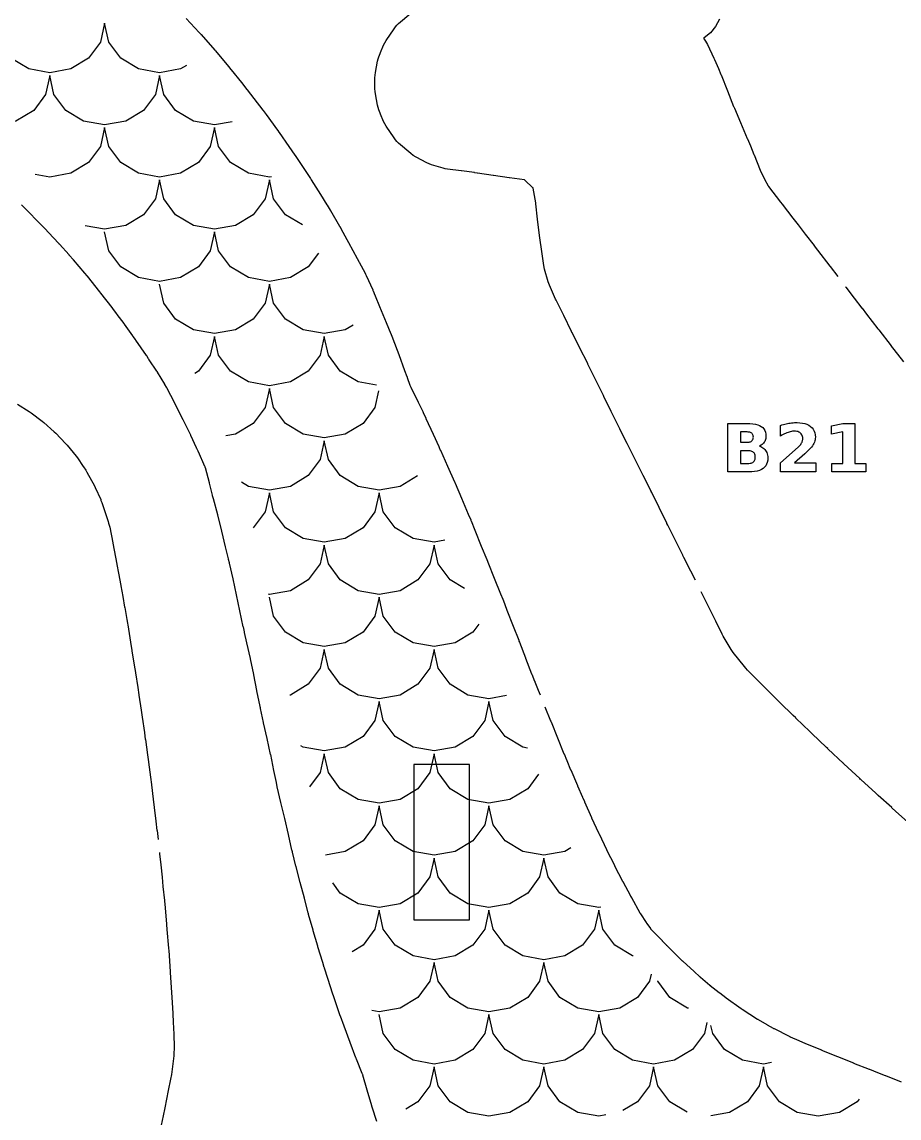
# Model space of a CAD drawing. Header units: millimetres. Extents: x 1 to 297, y 5 to 290.
# Drawn here: x 36 to 79.9, y 69.2 to 124.1 of the extents above; entities that cross this region are included whole.
import ezdxf

# ---------------------------------------------------------------- set-up
doc = ezdxf.new("R2010")
doc.units = ezdxf.units.MM
for name, color, linetype in [('CUT', 1, 'CONTINUOUS'), ('ENGRAVE', 5, 'CONTINUOUS'), ('SCORE', 7, 'CONTINUOUS')]:
    doc.layers.add(name, color=color, linetype=linetype)

msp = doc.modelspace()

# ---------------------------------------------------------------- linework, layer by layer
at = {"layer": 'CUT', "color": 1}
for points in [[(44.2131, 124.2426), (44.8553, 123.5455), (44.8625, 123.5376), (44.9344, 123.4583), (44.9393, 123.4528), (44.9442, 123.4473), (44.9491, 123.4418), (45.6386, 122.6642), (45.6506, 122.6505), (45.6626, 122.6366), (45.6745, 122.6226), (46.3243, 121.848), (46.3314, 121.8394), (46.4502, 121.6954), (46.4555, 121.6889), (46.4608, 121.6824), (46.466, 121.6759), (46.9716, 121.0469), (46.9764, 121.041), (47.2509, 120.6954), (47.2563, 120.6886), (47.2617, 120.6818), (47.267, 120.6749), (47.5989, 120.2458), (47.6028, 120.2407), (48.0517, 119.6545), (48.0571, 119.6474), (48.0624, 119.6403), (48.0679, 119.633), (48.2082, 119.4445), (48.215, 119.4353), (48.7874, 118.6525), (48.7916, 118.6468), (48.7957, 118.6411), (48.7998, 118.6353), (48.8533, 118.5605), (48.8586, 118.553), (48.8639, 118.5456), (48.8691, 118.5381), (49.3521, 117.8427), (49.3553, 117.8382), (49.6542, 117.404), (49.6594, 117.3964), (49.6646, 117.3887), (49.6698, 117.381), (49.8966, 117.0416), (49.8998, 117.0368), (50.4264, 116.2412), (50.4324, 116.2321), (50.454, 116.1989), (50.4601, 116.1894), (50.4662, 116.1799), (50.4722, 116.1703), (50.9299, 115.4398), (50.9312, 115.4378), (51.2551, 114.9187), (51.261, 114.9093), (51.2668, 114.8998), (51.2725, 114.8903), (51.4164, 114.6511), (51.4215, 114.6425), (51.4267, 114.6338), (51.4317, 114.6251), (51.8836, 113.8473), (51.8874, 113.8406), (51.8913, 113.8339), (51.8951, 113.8273), (52.0561, 113.5425), (52.0624, 113.5313), (52.0686, 113.52), (52.0748, 113.5088), (52.3328, 113.0314), (52.7711, 112.2281), (52.8565, 112.0743), (52.8627, 112.0629), (52.8689, 112.0515), (52.8751, 112.04), (53.167, 111.4888), (53.1861, 111.4513), (53.2046, 111.4136), (53.2226, 111.3755), (53.5499, 110.6505), (53.556, 110.6369), (53.562, 110.6232), (53.5679, 110.6095), (53.6606, 110.3913), (53.6664, 110.3776), (53.672, 110.3639), (53.6776, 110.3502), (53.8855, 109.8292), (53.8886, 109.8216), (54.2213, 109.0194), (54.4617, 108.4525), (54.4667, 108.4405), (54.4717, 108.4284), (54.4766, 108.4163), (54.5439, 108.2487), (54.5496, 108.2343), (54.5552, 108.2198), (54.5607, 108.2053), (54.8526, 107.4262), (54.8554, 107.4184), (55.149, 106.6197), (55.2632, 106.3138), (55.268, 106.3006), (55.2728, 106.2875), (55.2775, 106.2743), (55.4146, 105.8823), (55.428, 105.8473), (55.4425, 105.8127), (55.4581, 105.7786), (55.8271, 105.0321), (56.0552, 104.5718), (56.0634, 104.5551), (56.0714, 104.5383), (56.0794, 104.5213), (56.2132, 104.2312), (56.2171, 104.2228), (56.5771, 103.4275), (56.8576, 102.813), (56.8648, 102.7967), (56.872, 102.7804), (56.8789, 102.7644), (56.9356, 102.631), (56.9395, 102.622), (57.2898, 101.8319), (57.2937, 101.8232), (57.6513, 101.0495), (57.6612, 101.0275), (57.6709, 101.0054), (57.6804, 100.9833), (57.9991, 100.2227), (58.3366, 99.4293), (58.3381, 99.4258), (58.4599, 99.1371), (58.4662, 99.1221), (58.4723, 99.107), (58.4784, 99.0919), (58.6641, 98.6201), (58.9813, 97.8291), (58.9841, 97.8223), (59.2607, 97.1554), (59.2665, 97.1414), (59.2721, 97.1273), (59.2775, 97.1137), (59.315, 97.0172), (59.6337, 96.218), (59.9563, 95.4279), (60.0614, 95.1704), (60.0669, 95.1567), (60.0723, 95.1431), (60.0776, 95.1294), (60.2712, 94.6234), (60.5827, 93.8165), (60.8625, 93.1108), (60.8674, 93.0982), (60.8722, 93.0857), (60.8768, 93.0735), (60.8967, 93.0203), (61.1972, 92.2279), (61.2002, 92.2204), (61.5123, 91.4293), (61.5163, 91.4194), (61.6619, 91.0683), (61.6669, 91.056), (61.6719, 91.0436), (61.6768, 91.0313), (61.8377, 90.6205), (61.9334, 90.3801)], [(69.7124, 96.1155), (69.4866, 96.5645), (69.1337, 97.261), (69.1325, 97.2633), (69.0823, 97.3628), (69.0787, 97.37), (68.6833, 98.1658), (68.3335, 98.8676), (68.3322, 98.8703), (68.2864, 98.9626), (68.2822, 98.9713), (67.8953, 99.766), (67.5333, 100.506), (67.5318, 100.5091), (67.5061, 100.5621), (67.5016, 100.5712), (67.0994, 101.3653), (67.0986, 101.3669), (66.7331, 102.091), (66.6964, 102.1637), (66.6937, 102.169), (66.296, 102.9653), (65.9335, 103.6878), (65.9324, 103.6902), (65.8964, 103.7622), (65.8919, 103.7713), (65.5027, 104.5659), (65.1334, 105.3164), (65.132, 105.3192), (65.1101, 105.364), (64.713, 106.1655), (64.7118, 106.168), (64.3328, 106.9373), (64.3206, 106.962), (63.9169, 107.7651), (63.5335, 108.5238), (63.5325, 108.5258), (63.5145, 108.5617), (63.5096, 108.5715), (63.1181, 109.3657), (62.7339, 110.1414), (62.7097, 110.1932), (62.4018, 110.888), (62.3377, 111.0654), (62.1595, 111.6948), (62.1214, 111.877), (62.024, 112.5854), (61.9258, 113.267), (61.9098, 113.3775), (61.9065, 113.4026), (61.8096, 114.178), (61.8065, 114.205), (61.7271, 114.9662), (61.7205, 115.0123), (61.586, 115.7509), (61.5833, 115.7621), (61.5754, 115.7705), (61.1744, 116.1501), (61.1657, 116.1575), (61.1545, 116.1596), (60.3962, 116.2627), (60.3829, 116.2646), (59.5956, 116.3797), (59.582, 116.3818), (58.7951, 116.5051), (58.7831, 116.5069), (58.6483, 116.5253), (58.642, 116.5262), (57.9954, 116.6176), (57.9849, 116.619), (57.2958, 116.7044), (57.1856, 116.7226), (57.0773, 116.7499), (56.4969, 116.9218), (56.3741, 116.9647), (56.256, 117.0191), (55.7234, 117.2963), (55.584, 117.3798), (55.4556, 117.4794), (54.8498, 118.0103), (54.7665, 118.0897), (54.6893, 118.1771), (54.6207, 118.2695), (54.2235, 118.8543), (54.1547, 118.967), (54.0972, 119.0859), (53.9399, 119.456), (53.9218, 119.5011), (53.8582, 119.6672), (53.8204, 119.7809), (53.7927, 119.8974), (53.6839, 120.4668), (53.6658, 120.5935), (53.6598, 120.7213), (53.6598, 121.2787), (53.6658, 121.4065), (53.6839, 121.5332), (53.7927, 122.1026), (53.8204, 122.2191), (53.8582, 122.3328), (53.9218, 122.4989), (53.9399, 122.544), (54.0972, 122.9141), (54.1547, 123.033), (54.2235, 123.1457), (54.6207, 123.7305), (54.6893, 123.8229), (54.7665, 123.9103), (54.8498, 123.9897), (55.4556, 124.5206)], [(70.9174, 124.2058), (70.7256, 123.847), (70.4675, 123.5325), (70.153, 123.2744), (70.1248, 123.2593), (70.2197, 123.1185), (70.3166, 122.9491), (70.6463, 122.2608), (70.6736, 122.2), (70.8691, 121.7336), (70.993, 121.4382), (71.001, 121.4186), (71.3171, 120.6301), (71.3189, 120.6254), (71.6314, 119.8373), (71.6385, 119.8202), (71.668, 119.7518), (71.6698, 119.7476), (71.9768, 119.0297), (72.3157, 118.2366), (72.3221, 118.2214), (72.4693, 117.8649), (72.6464, 117.436), (72.6528, 117.4203), (72.9577, 116.6547), (72.9788, 116.6076), (73.2606, 116.0435), (73.2727, 116.0206), (73.3621, 115.8591), (73.3726, 115.8417), (73.3844, 115.8252), (73.9851, 115.0466), (74.0571, 114.9536), (74.0618, 114.9475), (74.5961, 114.2487), (74.8574, 113.9112), (74.8615, 113.9058), (75.2117, 113.4485), (75.6575, 112.8725), (75.6613, 112.8676), (75.8296, 112.6482), (76.4468, 111.8508), (76.4538, 111.8416), (76.4612, 111.832), (76.8476, 111.3278)], [(53.7534, 69.007), (53.5284, 69.7246), (53.5263, 69.7315), (53.5167, 69.7626), (53.5135, 69.7733), (53.5103, 69.7839), (53.5072, 69.7945), (53.2785, 70.5842), (53.059, 71.331), (53.0495, 71.3602), (53.0394, 71.3892), (53.0285, 71.418), (52.7333, 72.1435), (52.7253, 72.1637), (52.7179, 72.1827), (52.7106, 72.2021), (52.4244, 72.975), (52.125, 73.7814), (51.9339, 74.2861), (51.9311, 74.2935), (51.9284, 74.3009), (51.9256, 74.3083), (51.8364, 74.5527), (51.831, 74.5677), (51.8258, 74.5827), (51.8206, 74.5978), (51.5615, 75.3634), (51.5586, 75.3721), (51.5557, 75.3808), (51.5529, 75.3895), (51.2984, 76.1769), (51.2979, 76.1785), (51.1335, 76.6895), (51.1302, 76.7), (51.1269, 76.7106), (51.1236, 76.7211), (51.0445, 76.9816), (50.8037, 77.7666), (50.8013, 77.7745), (50.799, 77.7824), (50.7966, 77.7904), (50.5689, 78.5669), (50.5665, 78.5752), (50.5641, 78.5835), (50.5618, 78.5919), (50.3417, 79.3799), (50.3407, 79.3836), (50.3316, 79.4167), (50.3289, 79.4264), (50.3263, 79.436), (50.3238, 79.4457), (50.1301, 80.1904), (49.9182, 80.9807), (49.9159, 80.9895), (49.712, 81.7706), (49.7102, 81.7779), (49.7083, 81.7851), (49.7065, 81.7924), (49.5299, 82.5017), (49.5281, 82.5091), (49.5263, 82.5165), (49.5245, 82.5239), (49.5143, 82.567), (49.5117, 82.5779), (49.5093, 82.5888), (49.5068, 82.5996), (49.3351, 83.382), (49.3326, 83.393), (49.1439, 84.1833), (48.9535, 84.9828), (48.9513, 84.9922), (48.7716, 85.7716), (48.7698, 85.7796), (48.768, 85.7876), (48.7662, 85.7956), (48.7291, 85.9662), (48.7275, 85.9738), (48.7259, 85.9813), (48.7243, 85.9888), (48.6017, 86.5849), (48.6014, 86.5863), (48.4384, 87.3836), (48.4367, 87.3915), (48.2625, 88.1897), (48.0854, 88.9837), (48.0843, 88.9886), (47.9292, 89.6961), (47.9275, 89.7039), (47.926, 89.7112), (47.9241, 89.72), (47.9106, 89.7855), (47.9084, 89.7968), (47.753, 90.5855), (47.7525, 90.5881), (47.5972, 91.3841), (47.5954, 91.3931), (47.4289, 92.1829), (47.4268, 92.1923), (47.247, 92.984), (47.1297, 93.5016), (47.1277, 93.5102), (47.1259, 93.5188), (47.124, 93.5274), (47.0693, 93.7845), (47.0684, 93.7889), (46.9012, 94.5875), (46.7304, 95.3936), (46.5547, 96.1929), (46.3777, 96.9716), (46.376, 96.9789), (46.3743, 96.9861), (46.3725, 96.9933), (46.3307, 97.1583), (46.3284, 97.1677), (46.3261, 97.1771), (46.3238, 97.1864), (46.1811, 97.7868), (45.9893, 98.5814), (45.9878, 98.5874), (45.788, 99.3803), (45.7859, 99.3881), (45.5737, 100.1855), (45.5319, 100.3401), (45.529, 100.3511), (45.5261, 100.3622), (45.5233, 100.3732), (45.3702, 100.9802), (45.368, 100.9883), (45.1665, 101.7442), (45.1628, 101.7573), (45.1506, 101.792), (45.1454, 101.8045), (44.819, 102.5507), (44.8137, 102.5625), (44.8082, 102.5742), (44.8026, 102.5859), (44.7409, 102.7123), (44.7352, 102.724), (44.7296, 102.7358), (44.7241, 102.7475), (44.4361, 103.3667), (44.4317, 103.376), (44.0538, 104.1544), (44.0499, 104.1623), (44.0459, 104.1702), (44.0419, 104.178), (43.9427, 104.3682), (43.9364, 104.3805), (43.9302, 104.3927), (43.924, 104.405), (43.6508, 104.9562), (43.6475, 104.9626), (43.6442, 104.9691), (43.6409, 104.9755), (43.2345, 105.7491), (43.2292, 105.7589), (43.2238, 105.7687), (43.2184, 105.7783), (43.1358, 105.9224), (43.1306, 105.9313), (42.7705, 106.5365), (42.761, 106.5518), (42.7513, 106.5671), (42.7414, 106.5822), (42.3508, 107.1584), (42.3419, 107.1716), (42.3332, 107.1848), (42.3245, 107.1981), (42.2286, 107.3471), (42.2236, 107.3547), (42.2187, 107.3621), (42.2136, 107.3696), (41.6816, 108.1449), (41.6762, 108.1527), (41.6707, 108.1604), (41.6652, 108.168), (41.5522, 108.3223), (41.5435, 108.3344), (41.5348, 108.3465), (41.5262, 108.3587), (41.1198, 108.9403), (41.1124, 108.9505), (41.105, 108.9607), (41.0974, 108.9708), (40.7527, 109.4232), (40.7442, 109.4345), (40.7358, 109.4458), (40.7274, 109.4572), (40.5201, 109.7414), (40.5136, 109.7502), (40.507, 109.759), (40.5002, 109.7677), (39.9366, 110.4849), (39.8822, 110.5533), (39.8811, 110.5548), (39.2584, 111.3404), (39.252, 111.3484), (39.2457, 111.356), (39.2391, 111.3639), (39.1354, 111.486), (38.5585, 112.1528), (38.3444, 112.3992), (38.3383, 112.4061), (37.8591, 112.9413), (37.8542, 112.9466), (37.8494, 112.9519), (37.8445, 112.9572), (37.5452, 113.2761), (37.5377, 113.2842), (37.1192, 113.7375), (37.1126, 113.7446), (37.1058, 113.7517), (37.0991, 113.7587), (36.7465, 114.1171), (36.7441, 114.1195), (36.3265, 114.5462), (36.319, 114.5537), (35.9554, 114.9127)], [(77.2416, 110.8108), (77.2581, 110.789), (77.6703, 110.2486), (78.0574, 109.7471), (78.0615, 109.7417), (78.2857, 109.4484), (78.8576, 108.7076), (78.8613, 108.7028), (78.9027, 108.6487), (79.5214, 107.8493), (79.527, 107.842), (79.6577, 107.6709), (80.1367, 107.0492)], [(35.7509, 104.9416), (36.3425, 104.5696), (36.433, 104.5074), (36.99, 104.0897), (37.0751, 104.0202), (37.5979, 103.5565), (37.6772, 103.4801), (38.1655, 102.9692), (38.2385, 102.8862), (38.6925, 102.3249), (38.7569, 102.2384), (39.0518, 101.8068), (39.0627, 101.7906), (39.175, 101.621), (39.2308, 101.5288), (39.6051, 100.8503), (39.6539, 100.7527), (39.9226, 100.1552), (39.9388, 100.1175), (39.9865, 100.0021), (40.0211, 99.9085), (40.2977, 99.066), (40.3228, 98.98), (40.3613, 98.8293), (40.3757, 98.7666), (40.5341, 97.993), (40.5388, 97.9694), (40.6039, 97.6196), (40.7349, 96.9154), (40.7362, 96.9087), (40.8167, 96.463), (40.9313, 95.8487), (40.934, 95.8338), (41.0265, 95.3053), (41.123, 94.7702), (41.1256, 94.7555), (41.2272, 94.1544), (41.3091, 93.6842), (41.3116, 93.6697), (41.4191, 93.01), (41.4896, 92.5906), (41.4919, 92.5764), (41.6026, 91.872), (41.6645, 91.4896), (41.6666, 91.4756), (41.7777, 90.7401), (41.8336, 90.3809), (41.8356, 90.3672), (41.9448, 89.6143), (41.9976, 89.2603), (41.9982, 89.2559), (42.11, 88.4897), (42.1105, 88.4858), (42.1596, 88.1419), (42.1601, 88.1383), (42.2674, 87.3718), (42.2681, 87.3667), (42.3158, 87.016), (42.3163, 87.0127), (42.4168, 86.2598), (42.4175, 86.254), (42.4656, 85.8815), (42.466, 85.8785), (42.5579, 85.1539), (42.5587, 85.1473), (42.6086, 84.7378), (42.6089, 84.7353), (42.6905, 84.0544), (42.6913, 84.0471), (42.7442, 83.5844), (42.7444, 83.5822), (42.7952, 83.1315)], [(80.3446, 84.0135), (79.7595, 84.5422), (79.5521, 84.728), (79.5476, 84.732), (78.8706, 85.3438), (78.8692, 85.345), (78.7517, 85.4514), (78.7473, 85.4554), (77.9943, 86.1439), (77.9926, 86.1455), (77.9513, 86.1833), (77.947, 86.1873), (77.1552, 86.9202), (77.1423, 86.9323), (77.1313, 86.9427), (76.3546, 87.672), (76.3421, 87.6838), (76.2805, 87.7432), (75.554, 88.4348), (75.5419, 88.4465), (75.4423, 88.5437), (74.7529, 89.2095), (74.7423, 89.2199), (74.6158, 89.3447), (73.9491, 89.9979), (73.9457, 90.0012), (73.8, 90.145), (73.7965, 90.1485), (73.1486, 90.7924), (73.1455, 90.7955), (72.996, 90.945), (72.992, 90.9492), (72.3595, 91.5874), (72.3328, 91.6151), (72.2422, 91.712), (72.1726, 91.7927), (71.6101, 92.4991), (71.5088, 92.6453), (71.1059, 93.3185), (71.055, 93.4116), (70.7335, 94.0607), (70.732, 94.0636), (70.6823, 94.1647), (70.2843, 94.9659), (70.2835, 94.9675), (70.003, 95.534)], [(62.1746, 89.7765), (62.4624, 89.0825), (62.4671, 89.071), (62.4718, 89.0594), (62.4763, 89.048), (62.4853, 89.0251), (62.7999, 88.2293), (62.8038, 88.2197), (63.1315, 87.4299), (63.1343, 87.4233), (63.2617, 87.1261), (63.2667, 87.1144), (63.2715, 87.1027), (63.2763, 87.0911), (63.4639, 86.6297), (63.4672, 86.6217), (63.8017, 85.8312), (63.8065, 85.8202), (64.0613, 85.2491), (64.0662, 85.238), (64.0711, 85.2269), (64.0758, 85.216), (64.1543, 85.0312), (64.1586, 85.0213), (64.5101, 84.2321), (64.5143, 84.2229), (64.863, 83.4735), (64.8664, 83.466), (64.8699, 83.4585), (64.8733, 83.451), (64.8781, 83.4402), (64.8808, 83.4344), (64.8835, 83.4286), (64.8861, 83.4229), (65.2614, 82.634), (65.2663, 82.6238), (65.6554, 81.8431), (65.6584, 81.8372), (65.6685, 81.8175), (66.065, 81.0448), (66.0684, 81.0383), (66.0718, 81.0318), (66.0753, 81.0254), (66.4611, 80.316), (66.4644, 80.3099), (66.4677, 80.3038), (66.4709, 80.2977), (66.4991, 80.2446), (66.5022, 80.2388), (66.5054, 80.233), (66.5086, 80.2272), (66.9353, 79.4632), (66.9447, 79.4469), (66.9544, 79.4308), (66.9643, 79.4149), (67.2486, 78.9719), (67.2577, 78.9582), (67.267, 78.9445), (67.2765, 78.931), (67.4616, 78.6742), (67.4697, 78.6635), (67.4932, 78.6355), (67.5024, 78.6258), (68.0422, 78.0749), (68.05, 78.0669), (68.0578, 78.0588), (68.0656, 78.0507), (68.2425, 77.864), (68.2498, 77.8564), (68.2572, 77.8489), (68.2646, 77.8415), (68.8516, 77.2632), (68.8579, 77.2571), (69.0598, 77.0638), (69.066, 77.0579), (69.0723, 77.0521), (69.0787, 77.0463), (69.6535, 76.526), (69.9431, 76.2657), (69.95, 76.2597), (69.9569, 76.2536), (69.9639, 76.2476), (70.4376, 75.847), (70.4443, 75.8414), (70.4511, 75.8358), (70.4579, 75.8303), (70.9129, 75.4672), (70.9195, 75.462), (70.9263, 75.4568), (70.933, 75.4516), (71.2349, 75.2241), (71.2412, 75.2194), (71.2476, 75.2147), (71.254, 75.2101), (72.013, 74.6683), (72.0193, 74.6639), (72.0244, 74.6604), (72.0354, 74.6529), (72.0386, 74.6507), (72.0442, 74.6471), (72.0497, 74.6434), (72.8239, 74.144), (72.8343, 74.1374), (72.8448, 74.1309), (72.8552, 74.1246), (73.2947, 73.8656), (73.3038, 73.8604), (73.6174, 73.6825), (73.6296, 73.6758), (73.6418, 73.6693), (73.6541, 73.6628), (74.4064, 73.2803), (74.4235, 73.2719), (74.4407, 73.2638), (74.4581, 73.256), (74.902, 73.0641), (75.234, 72.9245), (76.0278, 72.5945), (76.0335, 72.5921), (76.8321, 72.2695), (76.8373, 72.2674), (77.6272, 71.9444), (77.6344, 71.9415), (78.4276, 71.6288), (78.4326, 71.6268), (78.8297, 71.4684), (79.2266, 71.3114), (79.2325, 71.3091), (80.0271, 71.004)], [(42.8654, 82.4853), (42.8722, 82.4213), (42.8725, 82.4186), (42.93, 81.8715), (42.9955, 81.2567), (42.9966, 81.2456), (43.0416, 80.7871), (43.1117, 80.0772), (43.1127, 80.0667), (43.1452, 79.7086), (43.22, 78.887), (43.2208, 78.8772), (43.2409, 78.6365), (43.3199, 77.6858), (43.3207, 77.6767), (43.3287, 77.5707), (43.3289, 77.569), (43.4076, 76.5169), (43.4086, 76.503), (43.4109, 76.4677), (43.476, 75.4653), (43.4769, 75.4509), (43.4884, 75.2372), (43.5336, 74.4184), (43.534, 74.4108), (43.5547, 73.9933), (43.5549, 73.9888), (43.5826, 73.3889), (43.5835, 73.3642), (43.6004, 72.7501), (43.6006, 72.6821), (43.5945, 72.4212), (43.5864, 72.3015), (43.4948, 71.4946), (43.4751, 71.372), (43.4257, 71.1354), (43.3071, 70.5697), (43.131, 69.7005), (43.0529, 69.3057), (42.9593, 68.829)]]:
    msp.add_lwpolyline(points, dxfattribs=at)
msp.add_lwpolyline([(58.395, 79.105), (58.395, 86.895), (55.605, 86.895), (55.605, 79.105), (58.395, 79.105)], close=True, dxfattribs=at)
at = {"layer": 'ENGRAVE', "color": 5}
for points in [[(73.099, 102.7545), (73.1485, 102.7157), (73.193, 102.6713), (73.2324, 102.6214), (73.2662, 102.5668), (73.2939, 102.5082), (73.3154, 102.4457), (73.3308, 102.3791), (73.34, 102.3086), (73.3431, 102.2341), (73.3365, 102.1219), (73.3167, 102.0196), (73.2837, 101.9273), (73.2375, 101.8449), (73.1781, 101.7725), (73.1055, 101.71), (73.0194, 101.6573), (72.9196, 101.6141), (72.806, 101.5806), (72.6787, 101.5566), (72.5376, 101.5423), (72.3828, 101.5375), (71.3428, 101.5375), (71.3428, 103.9675), (72.2835, 103.9675), (72.4445, 103.9632), (72.59, 103.9505), (72.7199, 103.9292), (72.8344, 103.8995), (72.9333, 103.8612), (73.0168, 103.8145), (73.0861, 103.7584), (73.1429, 103.692), (73.1871, 103.6155), (73.2186, 103.5287), (73.2375, 103.4318), (73.2438, 103.3246), (73.2415, 103.2669), (73.2346, 103.2122), (73.2231, 103.1604), (73.2069, 103.1115), (73.1862, 103.0656), (73.1608, 103.0226), (73.1311, 102.9829), (73.0972, 102.9468), (73.0591, 102.9142), (73.0169, 102.8852), (72.9705, 102.8598), (72.9199, 102.8379), (72.9847, 102.8156), (73.0443, 102.7878), (73.099, 102.7545)], [(75.7404, 101.5375), (73.9745, 101.5375), (73.9745, 101.9981), (74.8615, 102.7809), (74.8994, 102.8166), (74.9339, 102.852), (74.9649, 102.8872), (74.9925, 102.922), (75.0166, 102.9566), (75.0373, 102.9909), (75.0547, 103.0253), (75.069, 103.0602), (75.08, 103.0955), (75.0879, 103.1312), (75.0927, 103.1675), (75.0943, 103.2041), (75.0911, 103.2592), (75.0815, 103.3106), (75.0656, 103.3583), (75.0433, 103.4023), (75.0146, 103.4426), (74.9795, 103.4792), (74.9392, 103.511), (74.8946, 103.5371), (74.8459, 103.5573), (74.7929, 103.5718), (74.7357, 103.5805), (74.6744, 103.5834), (74.6248, 103.5816), (74.5736, 103.5764), (74.521, 103.5677), (74.4667, 103.5555), (74.411, 103.5398), (74.3537, 103.5207), (74.295, 103.4981), (74.2349, 103.4721), (74.1735, 103.4428), (74.1107, 103.41), (74.0465, 103.3739), (73.981, 103.3343), (73.981, 103.8682), (74.0514, 103.8906), (74.1215, 103.9111), (74.1914, 103.9298), (74.2609, 103.9467), (74.3302, 103.9617), (74.3993, 103.9748), (74.468, 103.986), (74.5362, 103.9951), (74.604, 104.0023), (74.6713, 104.0073), (74.7381, 104.0104), (74.8046, 104.0114), (74.9446, 104.0061), (75.0737, 103.9901), (75.1921, 103.9634), (75.2997, 103.9261), (75.3965, 103.878), (75.4825, 103.8194), (75.5563, 103.7511), (75.6167, 103.6745), (75.6637, 103.5895), (75.6973, 103.496), (75.7174, 103.3941), (75.7242, 103.2839), (75.7213, 103.2184), (75.7128, 103.1545), (75.6985, 103.092), (75.6786, 103.0311), (75.6529, 102.9716), (75.6216, 102.9136), (75.5812, 102.8531), (75.5281, 102.7862), (75.4625, 102.7128), (75.3843, 102.6329), (75.2936, 102.5466), (75.1903, 102.4538), (74.6711, 101.9981), (75.7404, 101.9981), (75.7404, 101.5375)], [(77.1075, 103.541), (76.5395, 103.4239), (76.5395, 103.8503), (77.1042, 103.9675), (77.6999, 103.9675), (77.6999, 101.9704), (78.2533, 101.9704), (78.2533, 101.5375), (76.5541, 101.5375), (76.5541, 101.9704), (77.1075, 101.9704), (77.1075, 103.541)], [(72.4069, 103.034), (72.4463, 103.043), (72.4817, 103.0557), (72.5132, 103.0719), (72.5407, 103.0918), (72.5641, 103.1152), (72.5832, 103.1421), (72.5981, 103.1724), (72.6087, 103.2061), (72.6151, 103.2433), (72.6172, 103.2839), (72.6151, 103.324), (72.6087, 103.3608), (72.5981, 103.3944), (72.5832, 103.4246), (72.5641, 103.4515), (72.5407, 103.4751), (72.5132, 103.4953), (72.4817, 103.5117), (72.4463, 103.5246), (72.4069, 103.5337), (72.3635, 103.5392), (72.3161, 103.541), (71.9694, 103.541), (71.9694, 103.0267), (72.3161, 103.0267), (72.3635, 103.0285), (72.4069, 103.034)], [(72.5026, 101.9838), (72.5474, 101.9993), (72.5869, 102.0193), (72.6213, 102.0436), (72.6504, 102.0725), (72.6742, 102.1059), (72.6927, 102.1437), (72.7059, 102.1862), (72.7138, 102.2331), (72.7165, 102.2845), (72.7139, 102.335), (72.706, 102.381), (72.6929, 102.4227), (72.6745, 102.46), (72.6509, 102.4928), (72.6221, 102.5213), (72.5879, 102.5455), (72.5485, 102.5652), (72.5037, 102.5806), (72.4535, 102.5915), (72.3981, 102.5981), (72.3372, 102.6003), (71.9694, 102.6003), (71.9694, 101.9639), (72.3372, 101.9639), (72.3976, 101.9661), (72.4527, 101.9728), (72.5026, 101.9838)]]:
    msp.add_lwpolyline(points, close=True, dxfattribs=at)
at = {"layer": 'SCORE', "color": 7}
for points in [[(40.1226, 124.0051), (39.9132, 123.0579), (39.3171, 122.255), (38.4249, 121.7185), (37.3726, 121.5301), (36.3202, 121.7185), (35.428, 122.255), (34.8319, 123.0579), (34.6226, 124.0051)], [(44.2167, 121.8939), (43.9249, 121.7185), (42.8726, 121.5301), (41.8202, 121.7185), (40.928, 122.255), (40.3319, 123.0579), (40.1226, 124.0051)], [(37.3726, 121.3926), (37.1632, 120.4454), (36.5671, 119.6425), (35.6749, 119.106), (34.6226, 118.9176), (33.5702, 119.106), (33.4115, 119.2014)], [(42.8726, 121.3926), (42.6632, 120.4454), (42.0671, 119.6425), (41.1749, 119.106), (40.1226, 118.9176), (39.0702, 119.106), (38.178, 119.6425), (37.5819, 120.4454), (37.3726, 121.3926)], [(46.5105, 119.0765), (45.6226, 118.9176), (44.5702, 119.106), (43.678, 119.6425), (43.0819, 120.4454), (42.8726, 121.3926)], [(40.1226, 118.7801), (39.9132, 117.8329), (39.3171, 117.03), (38.4249, 116.4935), (37.3726, 116.3051), (36.635, 116.4371)], [(45.6226, 118.7801), (45.4132, 117.8329), (44.8171, 117.03), (43.9249, 116.4935), (42.8726, 116.3051), (41.8202, 116.4935), (40.928, 117.03), (40.3319, 117.8329), (40.1226, 118.7801)], [(48.4815, 116.3246), (48.3726, 116.3051), (47.3202, 116.4935), (46.428, 117.03), (45.8319, 117.8329), (45.6226, 118.7801)], [(42.8726, 116.1676), (42.6632, 115.2204), (42.0671, 114.4175), (41.1749, 113.881), (40.1226, 113.6926), (39.1436, 113.8678)], [(48.3726, 116.1676), (48.1632, 115.2204), (47.5671, 114.4175), (46.6749, 113.881), (45.6226, 113.6926), (44.5702, 113.881), (43.678, 114.4175), (43.0819, 115.2204), (42.8726, 116.1676)], [(50.0255, 113.9078), (49.178, 114.4175), (48.5819, 115.2204), (48.3726, 116.1676)], [(45.6226, 113.5551), (45.4132, 112.6079), (44.8171, 111.805), (43.9249, 111.2685), (42.8726, 111.0801), (41.8202, 111.2685), (40.928, 111.805), (40.3319, 112.6079), (40.1226, 113.5551)], [(50.8311, 112.4973), (50.3171, 111.805), (49.4249, 111.2685), (48.3726, 111.0801), (47.3202, 111.2685), (46.428, 111.805), (45.8319, 112.6079), (45.6226, 113.5551)], [(48.3726, 110.9426), (48.1632, 109.9954), (47.5671, 109.1925), (46.6749, 108.656), (45.6226, 108.4676), (44.5702, 108.656), (43.678, 109.1925), (43.0819, 109.9954), (42.8726, 110.9426)], [(52.5687, 108.8928), (52.1749, 108.656), (51.1226, 108.4676), (50.0702, 108.656), (49.178, 109.1925), (48.5819, 109.9954), (48.3726, 110.9426)], [(45.6226, 108.3301), (45.4132, 107.3829), (44.8171, 106.58), (44.6347, 106.4703)], [(51.1226, 108.3301), (50.9132, 107.3829), (50.3171, 106.58), (49.4249, 106.0435), (48.3726, 105.8551), (47.3202, 106.0435), (46.428, 106.58), (45.8319, 107.3829), (45.6226, 108.3301)], [(53.7447, 105.878), (52.8202, 106.0435), (51.928, 106.58), (51.3319, 107.3829), (51.1226, 108.3301)], [(48.3726, 105.7176), (48.1632, 104.7704), (47.5671, 103.9675), (46.6749, 103.431), (46.1855, 103.3433)], [(53.8459, 105.5968), (53.6632, 104.7704), (53.0671, 103.9675), (52.1749, 103.431), (51.1226, 103.2426), (50.0702, 103.431), (49.178, 103.9675), (48.5819, 104.7704), (48.3726, 105.7176)], [(51.1226, 103.1051), (50.9132, 102.1579), (50.3171, 101.355), (49.4249, 100.8185), (48.3726, 100.6301), (47.3202, 100.8185), (46.9844, 101.0204)], [(55.7865, 101.3366), (54.9249, 100.8185), (53.8726, 100.6301), (52.8202, 100.8185), (51.928, 101.355), (51.3319, 102.1579), (51.1226, 103.1051)], [(48.3726, 100.4926), (48.1632, 99.5454), (47.5698, 98.7461)], [(53.8726, 100.4926), (53.6632, 99.5454), (53.0671, 98.7425), (52.1749, 98.206), (51.1226, 98.0176), (50.0702, 98.206), (49.178, 98.7425), (48.5819, 99.5454), (48.3726, 100.4926)], [(57.1701, 98.1156), (56.6226, 98.0176), (55.5702, 98.206), (54.678, 98.7425), (54.0819, 99.5454), (53.8726, 100.4926)], [(51.1226, 97.8801), (50.9132, 96.9329), (50.3171, 96.13), (49.4249, 95.5935), (48.3726, 95.4051), (48.3366, 95.4115)], [(56.6226, 97.8801), (56.4132, 96.9329), (55.8171, 96.13), (54.9249, 95.5935), (53.8726, 95.4051), (52.8202, 95.5935), (51.928, 96.13), (51.3319, 96.9329), (51.1226, 97.8801)], [(58.1451, 95.6988), (57.428, 96.13), (56.8319, 96.9329), (56.6226, 97.8801)], [(53.8726, 95.2676), (53.6632, 94.3204), (53.0671, 93.5175), (52.1749, 92.981), (51.1226, 92.7926), (50.0702, 92.981), (49.178, 93.5175), (48.5819, 94.3204), (48.3726, 95.2676)], [(58.8584, 93.9098), (58.5671, 93.5175), (57.6749, 92.981), (56.6226, 92.7926), (55.5702, 92.981), (54.678, 93.5175), (54.0819, 94.3204), (53.8726, 95.2676)], [(51.1226, 92.6551), (50.9132, 91.7079), (50.3171, 90.905), (49.4249, 90.3685), (49.4018, 90.3643)], [(56.6226, 92.6551), (56.4132, 91.7079), (55.8171, 90.905), (54.9249, 90.3685), (53.8726, 90.1801), (52.8202, 90.3685), (51.928, 90.905), (51.3319, 91.7079), (51.1226, 92.6551)], [(60.2567, 90.3383), (59.3726, 90.1801), (58.3202, 90.3685), (57.428, 90.905), (56.8319, 91.7079), (56.6226, 92.6551)], [(53.8726, 90.0426), (53.6632, 89.0954), (53.0671, 88.2925), (52.1749, 87.756), (51.1226, 87.5676), (50.0702, 87.756), (49.954, 87.8258)], [(59.3726, 90.0426), (59.1632, 89.0954), (58.5671, 88.2925), (57.6749, 87.756), (56.6226, 87.5676), (55.5702, 87.756), (54.678, 88.2925), (54.0819, 89.0954), (53.8726, 90.0426)], [(61.3104, 87.713), (61.0702, 87.756), (60.178, 88.2925), (59.5819, 89.0954), (59.3726, 90.0426)], [(51.1226, 87.4301), (50.9132, 86.4829), (50.3872, 85.7745)], [(56.6226, 87.4301), (56.4132, 86.4829), (55.8171, 85.68), (54.9249, 85.1435), (53.8726, 84.9551), (52.8202, 85.1435), (51.928, 85.68), (51.3319, 86.4829), (51.1226, 87.4301)], [(61.8552, 86.4047), (61.3171, 85.68), (60.4249, 85.1435), (59.3726, 84.9551), (58.3202, 85.1435), (57.428, 85.68), (56.8319, 86.4829), (56.6226, 87.4301)], [(53.8726, 84.8176), (53.6632, 83.8704), (53.0671, 83.0675), (52.1749, 82.531), (51.1896, 82.3546)], [(59.3726, 84.8176), (59.1632, 83.8704), (58.5671, 83.0675), (57.6749, 82.531), (56.6226, 82.3426), (55.5702, 82.531), (54.678, 83.0675), (54.0819, 83.8704), (53.8726, 84.8176)], [(63.4793, 82.714), (63.1749, 82.531), (62.1226, 82.3426), (61.0702, 82.531), (60.178, 83.0675), (59.5819, 83.8704), (59.3726, 84.8176)], [(56.6226, 82.2051), (56.4132, 81.2579), (55.8171, 80.455), (54.9249, 79.9185), (53.8726, 79.7301), (52.8202, 79.9185), (51.928, 80.455), (51.5551, 80.9573)], [(62.1226, 82.2051), (61.9132, 81.2579), (61.3171, 80.455), (60.4249, 79.9185), (59.3726, 79.7301), (58.3202, 79.9185), (57.428, 80.455), (56.8319, 81.2579), (56.6226, 82.2051)], [(64.9768, 79.7487), (64.8726, 79.7301), (63.8202, 79.9185), (62.928, 80.455), (62.3319, 81.2579), (62.1226, 82.2051)], [(53.8726, 79.5926), (53.6632, 78.6454), (53.0671, 77.8425), (52.5274, 77.5179)], [(59.3726, 79.5926), (59.1632, 78.6454), (58.5671, 77.8425), (57.6749, 77.306), (56.6226, 77.1176), (55.5702, 77.306), (54.678, 77.8425), (54.0819, 78.6454), (53.8726, 79.5926)], [(64.8726, 79.5926), (64.6632, 78.6454), (64.0671, 77.8425), (63.1749, 77.306), (62.1226, 77.1176), (61.0702, 77.306), (60.178, 77.8425), (59.5819, 78.6454), (59.3726, 79.5926)], [(66.5949, 77.3015), (66.5702, 77.306), (65.678, 77.8425), (65.0819, 78.6454), (64.8726, 79.5926)], [(56.6226, 76.9801), (56.4132, 76.0329), (55.8171, 75.23), (54.9249, 74.6935), (53.8726, 74.5051), (53.5106, 74.5699)], [(62.1226, 76.9801), (61.9132, 76.0329), (61.3171, 75.23), (60.4249, 74.6935), (59.3726, 74.5051), (58.3202, 74.6935), (57.428, 75.23), (56.8319, 76.0329), (56.6226, 76.9801)], [(67.4924, 76.3912), (67.4132, 76.0329), (66.8171, 75.23), (65.9249, 74.6935), (64.8726, 74.5051), (63.8202, 74.6935), (62.928, 75.23), (62.3319, 76.0329), (62.1226, 76.9801)], [(69.3739, 74.6839), (69.3202, 74.6935), (68.428, 75.23), (67.8319, 76.0329), (67.8246, 76.0659)], [(59.3726, 74.3676), (59.1632, 73.4204), (58.5671, 72.6175), (57.6749, 72.081), (56.6226, 71.8926), (55.5702, 72.081), (54.678, 72.6175), (54.0819, 73.4204), (53.8726, 74.3676)], [(64.8726, 74.3676), (64.6632, 73.4204), (64.0671, 72.6175), (63.1749, 72.081), (62.1226, 71.8926), (61.0702, 72.081), (60.178, 72.6175), (59.5819, 73.4204), (59.3726, 74.3676)], [(70.2843, 73.9683), (70.1632, 73.4204), (69.5671, 72.6175), (68.6749, 72.081), (67.6226, 71.8926), (66.5702, 72.081), (65.678, 72.6175), (65.0819, 73.4204), (64.8726, 74.3676)], [(73.5205, 71.9638), (73.1226, 71.8926), (72.0702, 72.081), (71.178, 72.6175), (70.5819, 73.4204), (70.4942, 73.8174)], [(56.6226, 71.7551), (56.4132, 70.8079), (55.8171, 70.005), (55.2063, 69.6376)], [(62.1226, 71.7551), (61.9132, 70.8079), (61.3171, 70.005), (60.4249, 69.4685), (59.3726, 69.2801), (58.3202, 69.4685), (57.428, 70.005), (56.8319, 70.8079), (56.6226, 71.7551)], [(65.2303, 69.3441), (64.8726, 69.2801), (63.8202, 69.4685), (62.928, 70.005), (62.3319, 70.8079), (62.1226, 71.7551)], [(67.6226, 71.7551), (67.4132, 70.8079), (66.8171, 70.005), (66.0827, 69.5634)], [(69.2992, 69.4811), (68.428, 70.005), (67.8319, 70.8079), (67.6226, 71.7551)], [(73.1226, 71.7551), (72.9132, 70.8079), (72.3171, 70.005), (71.4249, 69.4685), (70.48, 69.2993)], [(77.9155, 70.1374), (77.8171, 70.005), (76.9249, 69.4685), (75.8726, 69.2801), (74.8202, 69.4685), (73.928, 70.005), (73.3319, 70.8079), (73.1226, 71.7551)]]:
    msp.add_lwpolyline(points, dxfattribs=at)

doc.saveas('drawing.dxf')
